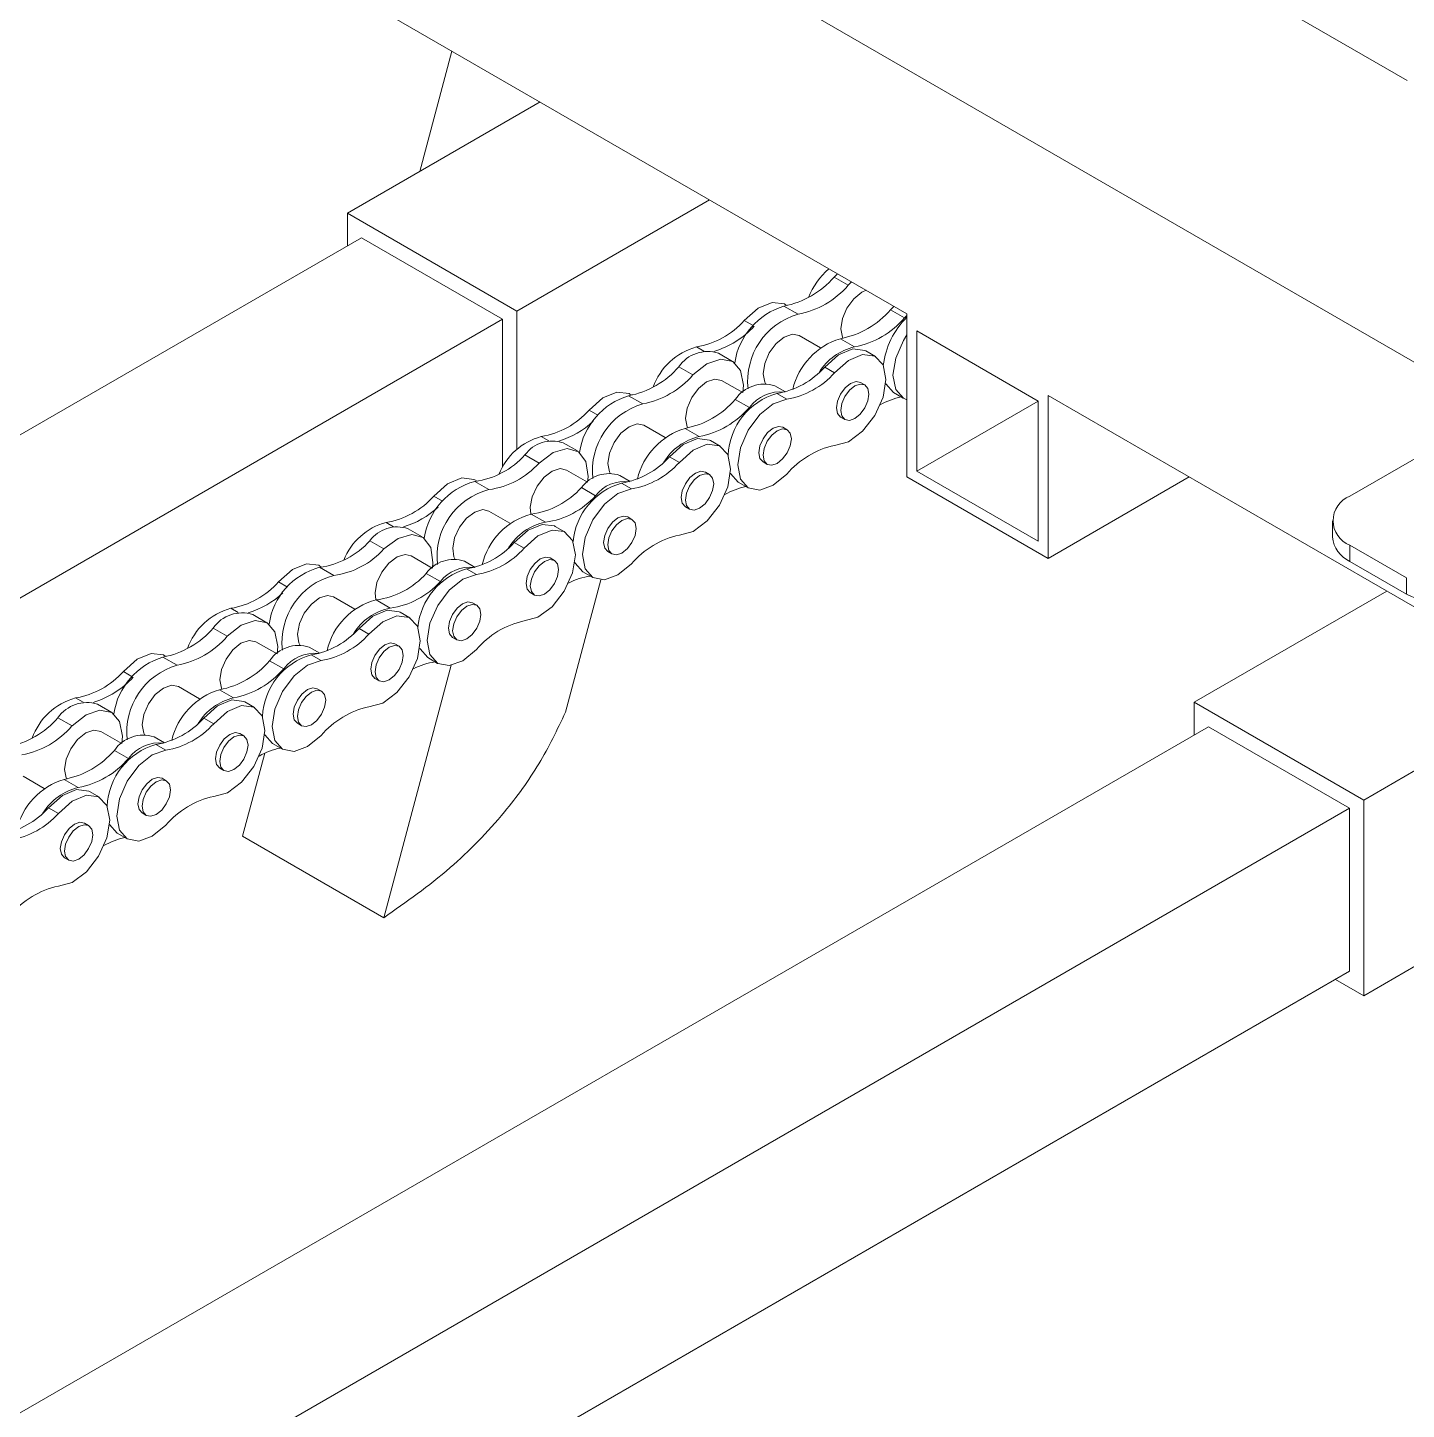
# Model space of a CAD drawing. Header units: millimetres. Extents: x -250 to 3947, y -1468 to 870.
# Drawn here: x 505.18 to 539.72, y 189.56 to 224.16 of the extents above; entities that cross this region are included whole.
import ezdxf

# ---------------------------------------------------------------- set-up
doc = ezdxf.new("R2010")
doc.units = ezdxf.units.MM

msp = doc.modelspace()

# ---------------------------------------------------------------- linework, layer by layer
at = {"color": 7, "linetype": 'Continuous', "lineweight": 15}
for p, q in [((500.5813, 245.4415), (539.7398, 222.8358)), ((542.0165, 214.5694), (491.5404, 243.7087)), ((527.2083, 216.9939), (506.7022, 228.8319)), ((515.8103, 223.5738), (515.0069, 220.561)), ((518.0181, 222.2993), (513.1932, 219.5139)), ((522.2608, 219.8501), (517.4358, 217.0647)), ((513.1932, 218.6974), (513.1932, 219.5139)), ((513.1932, 219.5139), (517.4358, 217.0647)), ((513.5467, 218.9015), (473.0105, 195.5005)), ((513.5467, 218.9015), (517.0822, 216.8605)), ((525.3838, 217.9139), (525.4695, 217.9977)), ((525.3838, 217.9139), (525.7373, 217.7098)), ((525.7373, 217.7098), (525.8231, 217.7936)), ((517.4358, 217.0647), (517.4358, 213.6002)), ((524.1271, 217.1884), (524.4806, 216.9843)), ((524.2124, 217.201), (524.1606, 217.2309)), ((526.798, 217.0975), (526.8837, 217.1813)), ((527.1515, 216.8934), (526.798, 217.0975)), ((527.2083, 212.9112), (527.2083, 216.9939)), ((517.0822, 216.8605), (476.546, 193.4595)), ((517.0822, 216.8605), (517.0822, 213.1505)), ((523.1342, 216.8259), (523.3554, 216.6981)), ((527.1515, 216.8934), (527.2083, 216.9501)), ((525.0414, 216.1451), (524.5117, 216.4509)), ((525.8949, 216.1679), (525.5413, 216.372)), ((527.4558, 216.5653), (530.4963, 214.81)), ((527.4558, 213.0542), (527.4558, 216.5653)), ((522.8421, 215.8046), (522.4885, 216.0087)), ((526.4234, 215.9246), (526.1759, 216.0675)), ((544.8547, 216.2078), (538.3042, 212.4264)), ((521.4947, 215.6687), (521.8482, 215.4646)), ((525.3969, 215.5196), (525.1494, 215.6625)), ((523.0968, 215.0225), (522.5671, 215.3283)), ((526.1544, 215.2139), (526.0484, 215.2751)), ((520.238, 214.9433), (520.5915, 214.7392)), ((520.3233, 214.9559), (520.2715, 214.9858)), ((524.1667, 215.04), (523.9028, 215.1923)), ((524.1995, 214.8584), (523.952, 215.0013)), ((526.8705, 215.0249), (527.118, 214.8821)), ((530.7438, 214.9529), (530.7438, 210.8702)), ((541.704, 208.6258), (530.7438, 214.9529)), ((519.2451, 214.5807), (519.4663, 214.453)), ((523.2624, 214.6482), (522.9089, 214.8523)), ((527.4558, 213.0542), (530.4963, 214.8094)), ((530.4963, 214.81), (530.4963, 211.2989)), ((521.1523, 213.9), (520.6226, 214.2058)), ((525.5484, 214.409), (525.6545, 214.3478)), ((522.0058, 213.9228), (521.6522, 214.1269)), ((524.2099, 214.0913), (524.1038, 214.1525)), ((518.953, 213.5595), (518.5995, 213.7636)), ((522.5343, 213.6795), (522.2868, 213.8224)), ((517.6416, 213.4602), (517.9952, 213.2561)), ((521.5078, 213.2745), (521.2604, 213.4174)), ((523.6039, 213.2865), (523.7099, 213.2253)), ((516.4445, 212.8009), (516.3841, 212.8358)), ((519.2077, 212.7774), (518.678, 213.0832)), ((520.2777, 212.7948), (520.0137, 212.9472)), ((522.2654, 212.9687), (522.1593, 213.03)), ((530.7438, 210.8702), (527.2083, 212.9112)), ((530.4963, 211.2989), (527.4558, 213.0542)), ((530.7438, 210.8702), (534.2799, 212.9116)), ((516.3861, 212.7962), (516.7396, 212.5921)), ((519.4094, 212.4397), (519.0558, 212.6438)), ((520.3104, 212.6133), (520.0629, 212.7562)), ((522.9814, 212.7798), (523.2289, 212.6369)), ((515.3577, 212.4307), (515.579, 212.303)), ((521.6593, 212.1639), (521.7654, 212.1027)), ((517.2649, 211.75), (516.7352, 212.0558)), ((518.1538, 211.7757), (517.8003, 211.9798)), ((520.3208, 211.8462), (520.2148, 211.9074)), ((537.8649, 211.8141), (537.8649, 211.4058)), ((515.0656, 211.4095), (514.7121, 211.6136)), ((518.6469, 211.5295), (518.3994, 211.6724)), ((513.7542, 211.3102), (514.1078, 211.1061)), ((517.6205, 211.1245), (517.373, 211.2674)), ((538.3043, 211.2018), (539.7185, 210.3854)), ((538.3043, 211.2018), (538.3043, 210.7935)), ((515.3204, 210.6274), (514.7907, 210.9332)), ((516.3903, 210.6448), (516.1263, 210.7972)), ((518.378, 210.8188), (518.2719, 210.88)), ((519.7148, 211.0414), (519.8209, 210.9801)), ((538.3043, 210.7935), (539.7185, 209.9771)), ((512.5571, 210.6509), (512.4968, 210.6858)), ((512.4987, 210.6462), (512.8522, 210.4421)), ((515.522, 210.2897), (515.1685, 210.4938)), ((516.423, 210.4633), (516.1755, 210.6062)), ((519.0923, 210.5347), (519.3398, 210.3918)), ((539.7185, 210.3854), (539.7185, 209.9771)), ((511.4703, 210.2808), (511.6916, 210.153)), ((518.6578, 207.0155), (519.5427, 210.3339)), ((539.2313, 210.0532), (534.4064, 207.2678)), ((513.3775, 209.6), (512.8478, 209.9058)), ((514.2665, 209.6257), (513.9129, 209.8298)), ((516.4334, 209.6962), (516.3274, 209.7574)), ((517.772, 210.0139), (517.878, 209.9527)), ((511.1783, 209.2595), (510.8247, 209.4637)), ((514.7595, 209.3795), (514.512, 209.5224)), ((509.8308, 209.1236), (510.1844, 208.9195)), ((513.7331, 208.9745), (513.4856, 209.1174)), ((511.433, 208.4774), (510.9033, 208.7832)), ((514.4906, 208.6688), (514.3845, 208.73)), ((515.8274, 208.8914), (515.9335, 208.8301)), ((508.5742, 208.3982), (508.9277, 208.1941)), ((508.6595, 208.4108), (508.6077, 208.4407)), ((511.5986, 208.1031), (511.245, 208.3072)), ((512.5029, 208.4949), (512.2389, 208.6472)), ((512.5356, 208.3133), (512.2882, 208.4562)), ((515.205, 208.3847), (515.4524, 208.2418)), ((507.5812, 208.0356), (507.8025, 207.9079)), ((515.7886, 208.193), (514.1027, 201.8709)), ((509.4884, 207.3549), (508.9587, 207.6607)), ((513.8846, 207.8639), (513.9906, 207.8027)), ((510.3419, 207.3777), (509.9884, 207.5818)), ((510.8704, 207.1344), (510.6229, 207.2773)), ((512.5461, 207.5462), (512.44, 207.6074)), ((534.4064, 206.4513), (534.4064, 207.2678)), ((534.4064, 207.2678), (538.649, 204.8186)), ((507.2892, 207.0144), (506.9356, 207.2185)), ((534.7599, 206.6554), (494.2237, 183.2544)), ((505.9417, 206.8785), (506.2953, 206.6744)), ((509.844, 206.7294), (509.5965, 206.8722)), ((511.94, 206.7414), (512.0461, 206.6802)), ((534.7599, 206.6554), (538.2954, 204.6144)), ((541.704, 206.5822), (538.649, 204.8186)), ((507.5439, 206.2323), (507.0142, 206.5381)), ((508.6138, 206.2497), (508.3498, 206.4021)), ((510.6015, 206.4236), (510.4955, 206.4849)), ((511.3176, 206.2347), (511.5651, 206.0918)), ((507.7095, 205.858), (507.356, 206.0621)), ((508.6466, 206.0682), (508.3991, 206.2111)), ((511.1218, 205.992), (510.5671, 203.9119)), ((509.9955, 205.6188), (510.1016, 205.5576)), ((505.5993, 205.1097), (505.0697, 205.4155)), ((506.4528, 205.1325), (506.0993, 205.3366)), ((508.657, 205.3011), (508.5509, 205.3623)), ((506.9813, 204.8893), (506.7339, 205.0321)), ((538.2954, 204.6144), (497.7592, 181.2133)), ((505.9549, 204.4843), (505.7074, 204.6271)), ((538.2954, 204.6144), (538.2954, 200.5317)), ((538.649, 204.8186), (538.649, 199.9193)), ((506.7124, 204.1785), (506.6064, 204.2397)), ((508.0509, 204.4963), (508.157, 204.435)), ((507.4285, 203.9896), (507.676, 203.8467)), ((514.1027, 201.8709), (510.5671, 203.9119)), ((506.1064, 203.3737), (506.2125, 203.3125)), ((542.4132, 202.0923), (538.649, 199.9193)), ((538.2954, 200.5317), (501.2953, 179.172)), ((538.649, 199.9193), (537.9418, 200.3276))]:
    msp.add_line(p, q, dxfattribs=at)
at = {"color": 8, "linetype": 'Continuous', "lineweight": 15}
for p, q in [((521.9368, 216.1647), (522.1239, 216.0567)), ((518.0477, 213.9196), (518.2348, 213.8115)), ((514.1603, 211.7696), (514.3474, 211.6615)), ((510.2729, 209.6196), (510.46, 209.5116)), ((506.3838, 207.3745), (506.5709, 207.2664))]:
    msp.add_line(p, q, dxfattribs=at)
at = {"color": 7, "linetype": 'Continuous', "lineweight": 15, "flags": 128}
for points in [[(526.1853, 217.5845), (526.0812, 217.5363), (525.8783, 217.3725), (525.7062, 217.1405), (525.5913, 216.8754), (525.5509, 216.6178), (525.5913, 216.4067), (525.6044, 216.3807)], [(523.1342, 216.8259), (523.48, 217.1348), (523.8349, 217.2815), (524.1407, 217.2417), (524.1606, 217.2309)], [(524.5117, 216.4509), (524.3397, 216.4843), (524.1367, 216.4138), (523.9338, 216.25), (523.7617, 216.0179), (523.6467, 215.7529), (523.6064, 215.4952), (523.6467, 215.2841), (523.6626, 215.2532)], [(527.2083, 214.8432), (527.1202, 214.8808), (526.927, 215.1013), (526.8591, 215.4544), (526.927, 215.8859), (527.1202, 216.3295), (527.2083, 216.4687)], [(525.1494, 215.6625), (525.4952, 215.9714), (525.8502, 216.1181), (526.1559, 216.0783), (526.1759, 216.0675)], [(525.3969, 215.5196), (525.7427, 215.8286), (526.0977, 215.9752), (526.4034, 215.9354), (526.6096, 215.7158), (526.6823, 215.3523), (526.6096, 214.9049), (526.4034, 214.4472), (526.0977, 214.0544), (525.7427, 213.7913), (525.3969, 213.701)], [(521.8482, 215.4646), (522.1989, 215.7442), (522.5486, 215.863), (522.8445, 215.8032), (523.0421, 215.5738), (523.1114, 215.2095), (523.0981, 215.0218)], [(522.5671, 215.3283), (522.3951, 215.3617), (522.1922, 215.2912), (521.9892, 215.1274), (521.8172, 214.8953), (521.7022, 214.6303), (521.6618, 214.3726), (521.7022, 214.1616), (521.7153, 214.1356)], [(525.5484, 214.409), (525.5484, 214.4091), (525.4718, 214.4973), (525.4448, 214.638), (525.4718, 214.8097), (525.5484, 214.9864), (525.6631, 215.1412), (525.7984, 215.2503), (525.9337, 215.2974), (526.0484, 215.2751)], [(526.258, 214.9849), (526.2311, 215.1256), (526.1545, 215.2138), (526.0398, 215.2361), (525.9045, 215.1891), (525.7692, 215.0799), (525.6545, 214.9252), (525.5778, 214.7485), (525.5509, 214.5767), (525.5778, 214.436), (525.6545, 214.3478), (525.7692, 214.3255), (525.9045, 214.3726), (526.0398, 214.4817), (526.1545, 214.6365), (526.2311, 214.8132), (526.258, 214.9849)], [(526.8705, 215.0249), (526.6795, 215.2441), (526.6779, 215.2477)], [(519.2451, 214.5807), (519.5909, 214.8897), (519.9458, 215.0364), (520.2516, 214.9966), (520.2715, 214.9858)], [(524.1995, 212.9796), (523.8603, 212.7026), (523.5201, 212.5817), (523.2311, 212.6357), (523.0379, 212.8561), (522.97, 213.2093), (523.0379, 213.6407), (523.2311, 214.0843), (523.5201, 214.4719), (523.8603, 214.7438), (524.1995, 214.8584)], [(520.6226, 214.2058), (520.4506, 214.2392), (520.2476, 214.1686), (520.0447, 214.0049), (519.8726, 213.7728), (519.7577, 213.5077), (519.7173, 213.2501), (519.7577, 213.039), (519.7735, 213.0081)], [(521.2604, 213.4174), (521.6061, 213.7263), (521.9611, 213.873), (522.2668, 213.8332), (522.2868, 213.8224)], [(523.5003, 213.5154), (523.5272, 213.6872), (523.6039, 213.8639), (523.7186, 214.0186), (523.8539, 214.1278), (523.9892, 214.1748), (524.1038, 214.1525)], [(524.3135, 213.8624), (524.2866, 214.0031), (524.2099, 214.0913), (524.0952, 214.1136), (523.9599, 214.0665), (523.8246, 213.9574), (523.7099, 213.8026), (523.6333, 213.6259), (523.6064, 213.4542), (523.6333, 213.3135), (523.7099, 213.2253), (523.8246, 213.203), (523.9599, 213.25), (524.0952, 213.3592), (524.2099, 213.5139), (524.2866, 213.6906), (524.3135, 213.8624)], [(517.9952, 213.2561), (518.3484, 213.52), (518.6948, 213.6201), (518.982, 213.5412), (519.1669, 213.2953), (519.2215, 212.9194), (519.209, 212.7767)], [(521.5078, 213.2745), (521.8536, 213.5834), (522.2086, 213.7301), (522.5143, 213.6903), (522.7205, 213.4706), (522.7932, 213.1072), (522.7205, 212.6598), (522.5143, 212.2021), (522.2086, 211.8093), (521.8536, 211.5461), (521.5078, 211.4559)], [(523.6039, 213.2865), (523.6039, 213.2865), (523.5272, 213.3747), (523.5003, 213.5154)], [(515.3577, 212.4307), (515.7035, 212.7397), (516.0585, 212.8864), (516.3642, 212.8466), (516.3841, 212.8358)], [(518.678, 213.0832), (518.5264, 213.118), (518.3253, 213.0584), (518.1208, 212.9036), (517.9441, 212.6773), (517.8221, 212.4138), (517.7732, 212.1535), (517.7909, 211.9792)], [(521.6593, 212.1639), (521.6593, 212.1639), (521.5827, 212.2521), (521.5558, 212.3928), (521.5827, 212.5646), (521.6593, 212.7413), (521.774, 212.896), (521.9093, 213.0052), (522.0446, 213.0522), (522.1593, 213.03)], [(522.3689, 212.7398), (522.342, 212.8805), (522.2654, 212.9687), (522.1507, 212.991), (522.0154, 212.944), (521.8801, 212.8348), (521.7654, 212.6801), (521.6887, 212.5034), (521.6618, 212.3316), (521.6887, 212.1909), (521.7654, 212.1027), (521.8801, 212.0804), (522.0154, 212.1274), (522.1507, 212.2366), (522.2654, 212.3913), (522.342, 212.568), (522.3689, 212.7398)], [(522.9814, 212.7798), (522.7904, 212.999), (522.7888, 213.0026)], [(520.3104, 210.7345), (519.9712, 210.4574), (519.631, 210.3366), (519.342, 210.3905), (519.1488, 210.611), (519.0809, 210.9641), (519.1488, 211.3956), (519.342, 211.8392), (519.631, 212.2268), (519.9712, 212.4987), (520.3104, 212.6133)], [(516.7352, 212.0558), (516.5835, 212.0906), (516.3825, 212.0309), (516.178, 211.8762), (516.0013, 211.6498), (515.8792, 211.3864), (515.8304, 211.126), (515.8622, 210.9083), (515.8861, 210.8581)], [(519.6112, 211.2703), (519.6381, 211.4421), (519.7148, 211.6188), (519.8295, 211.7735), (519.9648, 211.8827), (520.1001, 211.9297), (520.2148, 211.9074)], [(520.4244, 211.6173), (520.3975, 211.758), (520.3208, 211.8462), (520.2061, 211.8685), (520.0708, 211.8214), (519.9355, 211.7122), (519.8208, 211.5575), (519.7442, 211.3808), (519.7173, 211.2091), (519.7442, 211.0683), (519.8208, 210.9801), (519.9355, 210.9579), (520.0708, 211.0049), (520.2061, 211.1141), (520.3208, 211.2688), (520.3975, 211.4455), (520.4244, 211.6173)], [(514.1078, 211.1061), (514.461, 211.37), (514.8074, 211.4701), (515.0947, 211.3912), (515.2795, 211.1453), (515.3341, 210.7694), (515.3216, 210.6267)], [(517.373, 211.2674), (517.7188, 211.5763), (518.0737, 211.723), (518.3794, 211.6832), (518.3994, 211.6724)], [(517.6205, 211.1245), (517.9662, 211.4335), (518.3212, 211.5801), (518.6269, 211.5403), (518.8331, 211.3206), (518.9058, 210.9572), (518.8331, 210.5098), (518.6269, 210.0521), (518.3212, 209.6593), (517.9662, 209.3962), (517.6205, 209.3059)], [(519.7148, 211.0414), (519.7148, 211.0414), (519.6381, 211.1296), (519.6112, 211.2703)], [(511.4703, 210.2808), (511.8161, 210.5897), (512.1711, 210.7364), (512.4768, 210.6966), (512.4968, 210.6858)], [(514.7907, 210.9332), (514.639, 210.9681), (514.4379, 210.9084), (514.2335, 210.7536), (514.0567, 210.5273), (513.9347, 210.2639), (513.8858, 210.0035), (513.9035, 209.8292)], [(517.772, 210.0139), (517.7719, 210.0139), (517.6953, 210.1021), (517.6684, 210.2429), (517.6953, 210.4146), (517.7719, 210.5913), (517.8866, 210.746), (518.0219, 210.8552), (518.1572, 210.9023), (518.2719, 210.88)], [(518.4816, 210.5898), (518.4546, 210.7305), (518.378, 210.8187), (518.2633, 210.841), (518.128, 210.794), (517.9927, 210.6848), (517.878, 210.5301), (517.8014, 210.3534), (517.7744, 210.1816), (517.8014, 210.0409), (517.878, 209.9527), (517.9927, 209.9304), (518.128, 209.9775), (518.2633, 210.0866), (518.378, 210.2414), (518.4546, 210.4181), (518.4816, 210.5898)], [(519.0923, 210.5347), (518.9013, 210.7539), (518.8926, 210.7739)], [(516.423, 208.5845), (516.0838, 208.3074), (515.7436, 208.1866), (515.4547, 208.2406), (515.2614, 208.461), (515.1935, 208.8141), (515.2614, 209.2456), (515.4547, 209.6892), (515.7436, 210.0768), (516.0838, 210.3487), (516.423, 210.4633)], [(512.8478, 209.9058), (512.6962, 209.9406), (512.4951, 209.8809), (512.2906, 209.7262), (512.1139, 209.4998), (511.9918, 209.2364), (511.943, 208.976), (511.9748, 208.7583), (511.9988, 208.7081)], [(515.7238, 209.1203), (515.7508, 209.2921), (515.8274, 209.4688), (515.9421, 209.6235), (516.0774, 209.7327), (516.2127, 209.7797), (516.3274, 209.7574)], [(516.537, 209.4673), (516.5101, 209.608), (516.4335, 209.6962), (516.3188, 209.7185), (516.1835, 209.6714), (516.0482, 209.5622), (515.9335, 209.4075), (515.8568, 209.2308), (515.8299, 209.0591), (515.8568, 208.9184), (515.9335, 208.8302), (516.0482, 208.8079), (516.1835, 208.8549), (516.3188, 208.9641), (516.4335, 209.1188), (516.5101, 209.2955), (516.537, 209.4673)], [(513.4856, 209.1174), (513.8314, 209.4263), (514.1864, 209.573), (514.4921, 209.5332), (514.512, 209.5224)], [(513.7331, 208.9745), (514.0789, 209.2835), (514.4338, 209.4301), (514.7395, 209.3903), (514.9457, 209.1706), (515.0184, 208.8072), (514.9457, 208.3598), (514.7395, 207.9021), (514.4338, 207.5093), (514.0789, 207.2462), (513.7331, 207.1559)], [(510.1844, 208.9195), (510.5351, 209.1991), (510.8848, 209.3179), (511.1807, 209.2581), (511.3782, 209.0287), (511.4476, 208.6643), (511.4342, 208.4767)], [(515.8274, 208.8914), (515.8274, 208.8914), (515.7508, 208.9796), (515.7238, 209.1203)], [(510.9033, 208.7832), (510.7313, 208.8166), (510.5283, 208.7461), (510.3254, 208.5823), (510.1533, 208.3502), (510.0384, 208.0852), (509.998, 207.8275), (510.0384, 207.6165), (510.0514, 207.5905)], [(513.8846, 207.8639), (513.8846, 207.864), (513.8079, 207.9522), (513.781, 208.0929), (513.8079, 208.2646), (513.8846, 208.4413), (513.9993, 208.596), (514.1346, 208.7052), (514.2699, 208.7523), (514.3845, 208.73)], [(514.5942, 208.4398), (514.5673, 208.5805), (514.4906, 208.6688), (514.3759, 208.691), (514.2406, 208.644), (514.1053, 208.5348), (513.9906, 208.3801), (513.914, 208.2034), (513.8871, 208.0316), (513.914, 207.8909), (513.9906, 207.8027), (514.1053, 207.7804), (514.2406, 207.8275), (514.3759, 207.9366), (514.4906, 208.0914), (514.5673, 208.2681), (514.5942, 208.4398)], [(507.5812, 208.0356), (507.927, 208.3446), (508.282, 208.4912), (508.5877, 208.4515), (508.6077, 208.4407)], [(512.5356, 206.4345), (512.1964, 206.1574), (511.8562, 206.0366), (511.5673, 206.0906), (511.374, 206.311), (511.3061, 206.6641), (511.374, 207.0956), (511.5673, 207.5392), (511.8562, 207.9268), (512.1964, 208.1987), (512.5356, 208.3133)], [(515.205, 208.3847), (515.0139, 208.6039), (515.0053, 208.6239)], [(508.9587, 207.6607), (508.7867, 207.6941), (508.5838, 207.6235), (508.3808, 207.4598), (508.2088, 207.2277), (508.0938, 206.9626), (508.0534, 206.705), (508.0938, 206.4939), (508.1097, 206.463)], [(511.8365, 206.9703), (511.8634, 207.1421), (511.94, 207.3188), (512.0547, 207.4735), (512.19, 207.5827), (512.3253, 207.6297), (512.44, 207.6074)], [(509.5965, 206.8722), (509.9423, 207.1812), (510.2973, 207.3279), (510.603, 207.2881), (510.6229, 207.2773)], [(512.6496, 207.3173), (512.6227, 207.458), (512.5461, 207.5462), (512.4314, 207.5685), (512.2961, 207.5214), (512.1608, 207.4123), (512.0461, 207.2575), (511.9694, 207.0808), (511.9425, 206.9091), (511.9694, 206.7684), (512.0461, 206.6802), (512.1608, 206.6579), (512.2961, 206.7049), (512.4314, 206.8141), (512.5461, 206.9688), (512.6227, 207.1455), (512.6496, 207.3173)], [(506.2953, 206.6744), (506.646, 206.9539), (506.9957, 207.0728), (507.2916, 207.013), (507.4891, 206.7836), (507.5585, 206.4192), (507.5452, 206.2316)], [(509.844, 206.7294), (510.1898, 207.0383), (510.5447, 207.185), (510.8505, 207.1452), (511.0566, 206.9255), (511.1294, 206.5621), (511.0566, 206.1147), (510.8505, 205.657), (510.5447, 205.2642), (510.1898, 205.001), (509.844, 204.9108)], [(511.94, 206.7414), (511.94, 206.7414), (511.8634, 206.8296), (511.8365, 206.9703)], [(507.0142, 206.5381), (506.8422, 206.5715), (506.6392, 206.501), (506.4363, 206.3372), (506.2642, 206.1051), (506.1493, 205.8401), (506.1089, 205.5824), (506.1493, 205.3714), (506.1623, 205.3454)], [(509.9955, 205.6188), (509.9955, 205.6188), (509.9188, 205.707), (509.8919, 205.8477), (509.9188, 206.0195), (509.9955, 206.1962), (510.1102, 206.3509), (510.2455, 206.4601), (510.3808, 206.5071), (510.4955, 206.4849)], [(510.7051, 206.1947), (510.6782, 206.3354), (510.6015, 206.4236), (510.4868, 206.4459), (510.3515, 206.3989), (510.2162, 206.2897), (510.1015, 206.135), (510.0249, 205.9583), (509.998, 205.7865), (510.0249, 205.6458), (510.1015, 205.5576), (510.2162, 205.5353), (510.3515, 205.5823), (510.4868, 205.6915), (510.6015, 205.8462), (510.6782, 206.0229), (510.7051, 206.1947)], [(511.3176, 206.2347), (511.1265, 206.4539), (511.1249, 206.4575)], [(508.6466, 204.1894), (508.3073, 203.9123), (507.9671, 203.7915), (507.6782, 203.8455), (507.4849, 204.0659), (507.4171, 204.419), (507.4849, 204.8505), (507.6782, 205.2941), (507.9671, 205.6817), (508.3073, 205.9536), (508.6466, 206.0682)], [(507.9474, 204.7252), (507.9743, 204.897), (508.0509, 205.0736), (508.1656, 205.2284), (508.3009, 205.3376), (508.4362, 205.3846), (508.5509, 205.3623)], [(508.7605, 205.0722), (508.7336, 205.2129), (508.657, 205.3011), (508.5423, 205.3234), (508.407, 205.2763), (508.2717, 205.1671), (508.157, 205.0124), (508.0804, 204.8357), (508.0534, 204.6639), (508.0804, 204.5232), (508.157, 204.435), (508.2717, 204.4128), (508.407, 204.4598), (508.5423, 204.569), (508.657, 204.7237), (508.7336, 204.9004), (508.7605, 205.0722)], [(505.7074, 204.6271), (506.0532, 204.9361), (506.4082, 205.0827), (506.7139, 205.043), (506.7339, 205.0321)], [(505.9549, 204.4843), (506.3007, 204.7932), (506.6557, 204.9399), (506.9614, 204.9001), (507.1676, 204.6804), (507.2403, 204.317), (507.1676, 203.8696), (506.9614, 203.4119), (506.6557, 203.0191), (506.3007, 202.7559), (505.9549, 202.6656)], [(508.0509, 204.4963), (508.0509, 204.4963), (507.9743, 204.5845), (507.9474, 204.7252)], [(506.1064, 203.3737), (506.1064, 203.3737), (506.0297, 203.4619), (506.0028, 203.6026), (506.0297, 203.7744), (506.1064, 203.9511), (506.2211, 204.1058), (506.3564, 204.215), (506.4917, 204.262), (506.6064, 204.2397)], [(506.816, 203.9496), (506.7891, 204.0903), (506.7125, 204.1785), (506.5977, 204.2008), (506.4624, 204.1538), (506.3272, 204.0446), (506.2125, 203.8899), (506.1358, 203.7132), (506.1089, 203.5414), (506.1358, 203.4007), (506.2125, 203.3125), (506.3272, 203.2902), (506.4624, 203.3372), (506.5977, 203.4464), (506.7125, 203.6011), (506.7891, 203.7778), (506.816, 203.9496)], [(507.4285, 203.9896), (507.2375, 204.2088), (507.2358, 204.2124)]]:
    msp.add_lwpolyline(points, dxfattribs=at)
at = {"color": 7, "linetype": 'Continuous', "lineweight": 15}
for centre, radius, start, end in [((526.6239, 216.6119), 2.0426, 132.24193, 157.25908), ((523.7174, 219.3493), 2.1993, 280.73567, 319.25895), ((524.0709, 219.1452), 2.1993, 280.73567, 319.25895), ((524.6405, 215.4989), 1.7657, 106.90238, 171.22286), ((524.9654, 215.3054), 1.7475, 106.10491, 186.30227), ((525.1316, 218.5328), 2.1993, 280.73567, 319.25895), ((521.602, 218.1859), 2.0488, 279.40473, 318.40616), ((521.7074, 218.2433), 2.2886, 286.97739, 317.01806), ((525.4852, 218.3287), 2.1993, 280.73567, 319.25895), ((528.606, 215.472), 2.0032, 134.24525, 173.41121), ((526.05, 214.6974), 1.7502, 106.89774, 166.61854), ((522.3603, 214.6198), 1.6019, 105.33227, 160.43075), ((522.2198, 215.1717), 0.8791, 72.1985, 145.57305), ((526.2351, 214.7618), 1.4467, 103.60116, 148.01206), ((519.8283, 217.1041), 2.1993, 280.73569, 319.25893), ((523.6172, 217.0225), 2.0488, 279.40473, 318.40616), ((520.1819, 216.9), 2.1993, 280.73569, 319.25893), ((523.634, 214.3553), 0.8791, 72.1985, 145.57305), ((523.8647, 216.8797), 2.0488, 279.40473, 318.40616), ((520.7514, 213.2538), 1.7657, 106.9025, 171.22274), ((524.4185, 213.3732), 1.6936, 105.98767, 177.17299), ((524.0351, 214.0823), 0.9577, 83.50536, 143.77979), ((527.3916, 213.2612), 1.6826, 101.15105, 120.46329), ((517.7129, 215.9408), 2.0488, 279.40493, 318.40598), ((521.0763, 213.0602), 1.7475, 106.10512, 186.30206), ((521.2425, 216.2877), 2.1993, 280.73569, 319.25893), ((521.5961, 216.0836), 2.1993, 280.73569, 319.25893), ((517.8573, 215.9135), 2.1963, 286.64941, 312.85778), ((518.4627, 212.3908), 1.5841, 105.19024, 158.36456), ((522.1609, 212.4522), 1.7502, 106.89786, 166.61842), ((522.346, 212.5166), 1.4467, 103.60165, 148.01157), ((518.3254, 212.9651), 0.8442, 71.06011, 144.09306), ((525.865, 211.5695), 2.1823, 102.38555, 139.74622), ((516.1062, 214.8446), 2.0674, 277.78096, 317.96188), ((516.4597, 214.6405), 2.0674, 277.78096, 317.96188), ((519.7281, 214.7774), 2.0488, 279.40493, 318.40598), ((519.9756, 214.6346), 2.0488, 279.40493, 318.40598), ((519.7397, 212.1487), 0.8442, 71.06011, 144.09306), ((516.8291, 211.126), 1.728, 104.85732, 171.77365), ((517.1686, 210.918), 1.7282, 104.37197, 186.63323), ((517.5204, 214.0282), 2.0674, 277.78096, 317.96188), ((520.53, 211.1311), 1.6909, 106.03522, 174.59497), ((520.1362, 211.8776), 0.9189, 82.61433, 142.28065), ((523.5025, 211.016), 1.6826, 101.15105, 120.46329), ((513.8255, 213.7908), 2.0488, 279.40501, 318.4059), ((513.9693, 213.7646), 2.1975, 286.65716, 312.85003), ((517.8739, 213.8241), 2.0674, 277.78096, 317.96188), ((538.5366, 211.8141), 0.6549, 110.78366, 249.21684), ((514.5754, 210.2408), 1.5841, 105.19118, 158.36362), ((518.2362, 210.3285), 1.7079, 104.78901, 167.18547), ((518.4221, 210.4077), 1.3941, 101.09501, 148.64732), ((514.4381, 210.8151), 0.8442, 71.05992, 144.09325), ((521.9759, 209.3243), 2.1823, 102.38578, 139.74597), ((512.2188, 212.6946), 2.0674, 277.78062, 317.96218), ((512.5724, 212.4905), 2.0674, 277.78062, 317.96218), ((515.8407, 212.6275), 2.0488, 279.40501, 318.4059), ((516.0882, 212.4846), 2.0488, 279.40501, 318.4059), ((538.6156, 211.4806), 0.7544, 185.69428, 245.62681), ((515.8523, 209.9987), 0.8442, 71.05992, 144.09325), ((512.9418, 208.976), 1.728, 104.85731, 171.77342), ((513.2812, 208.768), 1.7282, 104.37183, 186.63311), ((513.633, 211.8782), 2.0674, 277.78062, 317.96218), ((516.6426, 208.9811), 1.6909, 106.03529, 174.59516), ((516.2488, 209.7276), 0.9189, 82.61416, 142.28083), ((519.4695, 208.8876), 1.5507, 97.03823, 118.32411), ((509.9381, 211.6408), 2.0488, 279.40493, 318.40598), ((513.9866, 211.6741), 2.0674, 277.78062, 317.96218), ((510.0811, 211.616), 2.199, 286.66634, 312.84085), ((514.3487, 208.1787), 1.7077, 104.78519, 167.18929), ((540.7791, 212.0241), 2.3055, 242.60919, 297.39064), ((510.6964, 208.0747), 1.6019, 105.33165, 160.43137), ((510.556, 208.6266), 0.8791, 72.1989, 145.57291), ((514.5347, 208.2577), 1.3941, 101.09501, 148.64732), ((508.1645, 210.559), 2.1993, 280.73559, 319.25903), ((511.9534, 210.4775), 2.0488, 279.40493, 318.40598), ((518.0885, 207.1744), 2.1823, 102.3854, 139.74636), ((508.518, 210.3549), 2.1993, 280.73559, 319.25903), ((511.9702, 207.8102), 0.8791, 72.1989, 145.57291), ((512.2009, 210.3346), 2.0488, 279.40493, 318.40598), ((509.0875, 206.7087), 1.7658, 106.90238, 171.22262), ((509.5787, 209.7426), 2.1993, 280.73559, 319.25903), ((512.7546, 206.8281), 1.6936, 105.98742, 177.17302), ((512.3713, 207.5372), 0.9578, 83.50569, 143.77963), ((506.049, 209.3957), 2.0488, 279.40501, 318.4059), ((509.4125, 206.5151), 1.7475, 106.10491, 186.30227), ((509.9322, 209.5385), 2.1993, 280.73559, 319.25903), ((515.5821, 206.7377), 1.5507, 97.03791, 118.32391), ((506.1544, 209.4531), 2.2887, 286.97804, 317.01742), ((506.8074, 205.8296), 1.6019, 105.33238, 160.43065), ((510.4971, 205.9071), 1.7502, 106.89775, 166.6183), ((510.6822, 205.9715), 1.4467, 103.60168, 148.01142), ((506.6669, 206.3815), 0.8791, 72.1989, 145.57291), ((514.2012, 205.0244), 2.1823, 102.38541, 139.74635), ((504.2754, 208.3139), 2.1993, 280.73559, 319.25903), ((504.6289, 208.1098), 2.1993, 280.73559, 319.25903), ((508.0643, 208.2323), 2.0488, 279.40501, 318.4059), ((508.3118, 208.0895), 2.0488, 279.40501, 318.4059), ((508.0811, 205.5651), 0.8791, 72.1989, 145.57291), ((508.4822, 205.2921), 0.9578, 83.50569, 143.77963), ((505.6896, 207.4975), 2.1993, 280.73559, 319.25903), ((508.8655, 204.583), 1.6936, 105.98747, 177.17297), ((511.8386, 204.4711), 1.6824, 101.14983, 120.46412), ((506.0432, 207.2934), 2.1993, 280.73559, 319.25903), ((506.608, 203.662), 1.7502, 106.89775, 166.6183), ((506.7931, 203.7264), 1.4467, 103.60168, 148.01142), ((510.3121, 202.7793), 2.1823, 102.3854, 139.74636), ((504.1752, 205.9872), 2.0488, 279.40501, 318.4059), ((504.4227, 205.8444), 2.0488, 279.40501, 318.4059), ((507.9495, 202.226), 1.6824, 101.14983, 120.46412), ((506.423, 200.5341), 2.1823, 102.3854, 139.74636)]:
    msp.add_arc(centre, radius, start, end, dxfattribs=at)
msp.add_open_spline([(514.1027, 201.8709), (514.6636, 202.263), (515.7111, 202.9952), (517.0331, 204.3442), (518.0217, 205.6947), (518.4474, 206.5786), (518.6578, 207.0155)], degree=3, knots=[0, 0, 0, 0, 0.32242284, 0.60203326, 0.80328423, 1, 1, 1, 1], dxfattribs=at)

doc.saveas('drawing.dxf')
